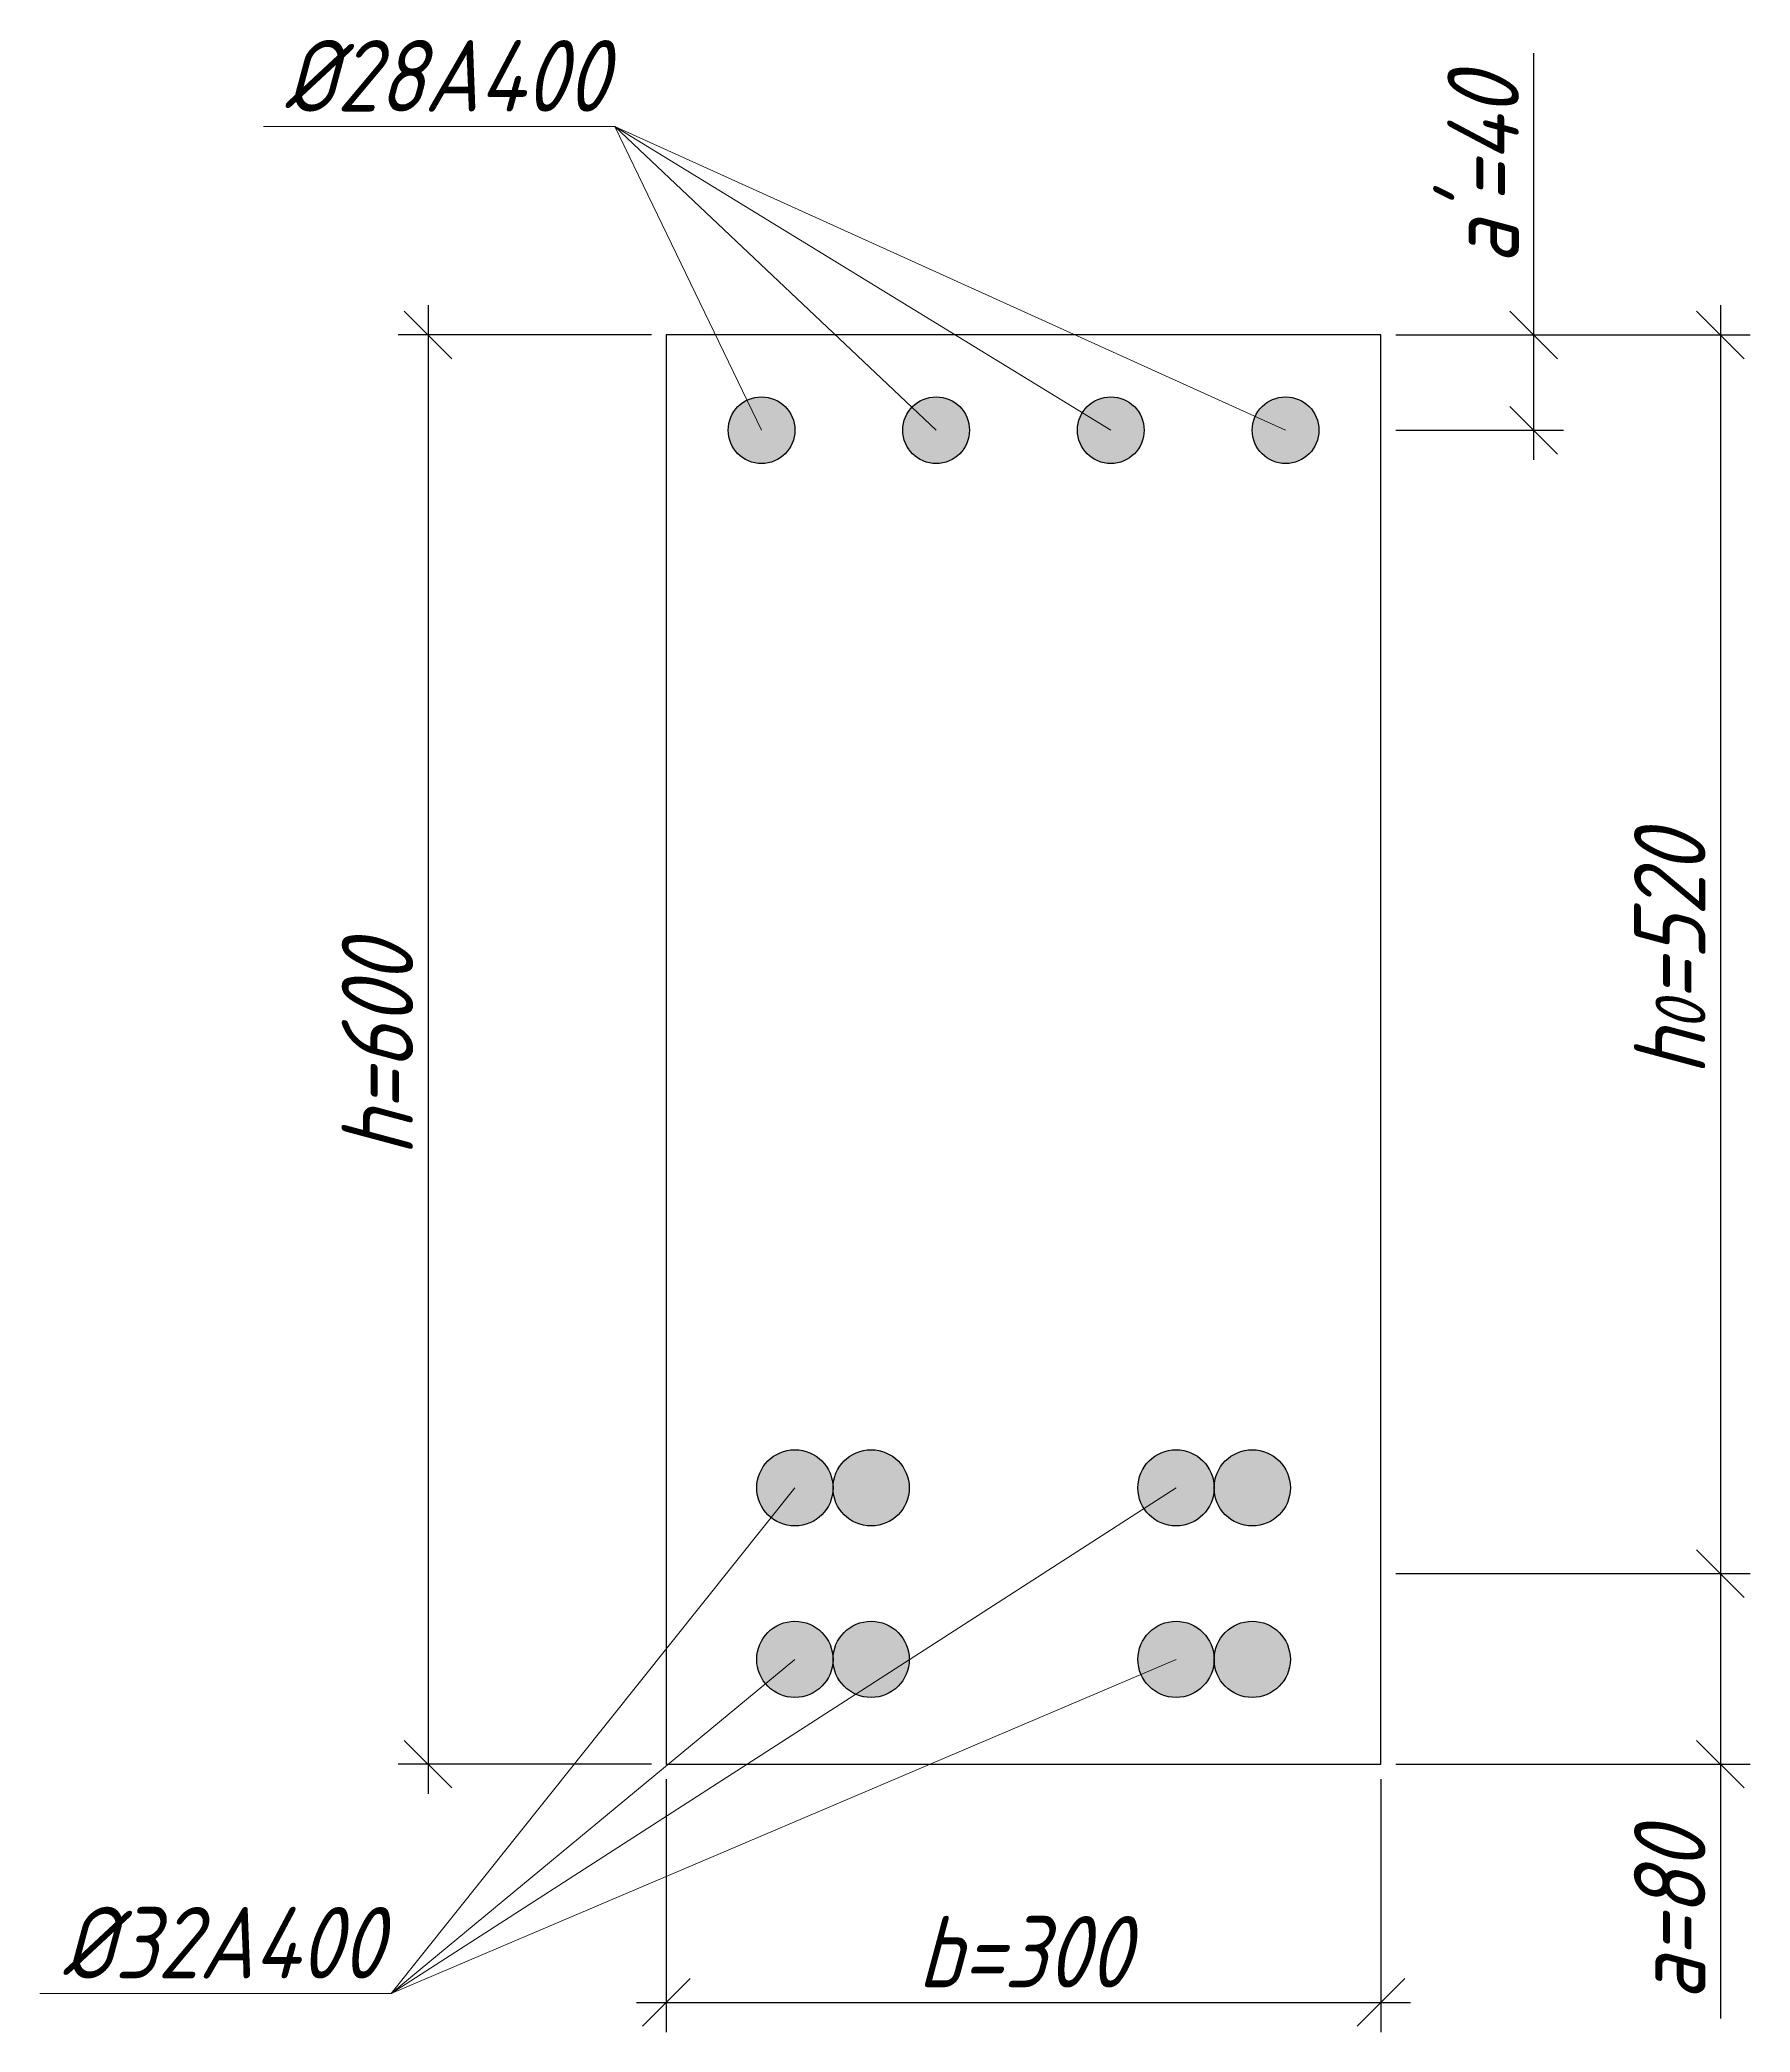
# Model space of a CAD drawing. Header units: millimetres. Extents: x -180 to 58926, y -10791 to 13515.
# Drawn here: x -40 to 678, y -913 to -76 of the extents above; entities that cross this region are included whole.
import ezdxf

# ---------------------------------------------------------------- set-up
doc = ezdxf.new("R2010")
doc.units = ezdxf.units.MM
for name, color, linetype, lineweight in [('basic', 95, 'Continuous', 30), ('size', 45, 'Continuous', 20), ('text', 13, 'Continuous', 20), ('thin', 153, 'Continuous', 18)]:
    doc.layers.add(name, color=color, linetype=linetype, lineweight=lineweight)
doc.styles.add('Structures', font='isocpeur.ttf', dxfattribs={"width": 0.85, "oblique": 15})
doc.dimstyles.new('Structures', dxfattribs={"dimtxt": 3, "dimasz": 2, "dimexe": 1.25, "dimexo": 0.625, "dimtad": 1, "dimtxsty": 'Structures', "dimblk": 'OBLIQUE', "dimcen": 2.5, "dimdle": 1.25, "dimadec": 0, "dimazin": 0, "dimtfac": 1, "dimtmove": 0, "dimatfit": 3, "dimfxl": 1, "dimarcsym": 0})

# ---------------------------------------------------------------- blocks, each defined once
blk = doc.blocks.new('_Oblique')
at = {"color": 0, "linetype": 'ByBlock', "lineweight": -2}
blk.add_line((-0.5, -0.5), (0.5, 0.5), dxfattribs=at)
blk = doc.blocks.new('*D73')
at = {"layer": 'Defpoints', "color": 0, "transparency": 16777216}
for p in [(222.78, -800.12), (522.78, -800.12), (522.78, -900.12)]:
    blk.add_point(p, dxfattribs=at)
at = {"layer": 'size', "color": 0, "lineweight": -2, "transparency": 16777216}
for p, q in [((222.78, -806.37), (222.78, -912.62)), ((522.78, -806.37), (522.78, -912.62)), ((210.28, -900.12), (535.28, -900.12))]:
    blk.add_line(p, q, dxfattribs=at)
at = {"layer": 'size', "color": 0, "lineweight": -2, "transparency": 16777216, "xscale": 20, "yscale": 20, "zscale": 20, "rotation": 180}
blk.add_blockref('_Oblique', (222.78, -900.12), dxfattribs=at)
at = {"layer": 'size', "color": 0, "lineweight": -2, "transparency": 16777216, "xscale": 20, "yscale": 20, "zscale": 20}
blk.add_blockref('_Oblique', (522.78, -900.12), dxfattribs=at)
at = {"layer": 'size', "color": 0, "transparency": 16777216, "insert": (372.78, -878.87), "char_height": 30, "attachment_point": 5, "style": 'Structures'}
blk.add_mtext('b=300', dxfattribs=at)
blk = doc.blocks.new('*D74')
at = {"layer": 'Defpoints', "color": 0, "transparency": 16777216}
for p in [(222.78, -200.12), (122.78, -800.12), (222.78, -800.12)]:
    blk.add_point(p, dxfattribs=at)
at = {"layer": 'size', "color": 0, "lineweight": -2, "transparency": 16777216}
for p, q in [((122.78, -187.62), (122.78, -812.62)), ((216.53, -200.12), (110.28, -200.12)), ((216.53, -800.12), (110.28, -800.12))]:
    blk.add_line(p, q, dxfattribs=at)
at = {"layer": 'size', "color": 0, "lineweight": -2, "transparency": 16777216, "xscale": 20, "yscale": 20, "zscale": 20}
for p, rotation in [((122.78, -200.12), 90), ((122.78, -800.12), 270)]:
    blk.add_blockref('_Oblique', p, dxfattribs=dict(at, rotation=rotation))
at = {"layer": 'size', "color": 0, "transparency": 16777216, "insert": (101.53, -500.12), "char_height": 30, "attachment_point": 5, "rotation": 90, "style": 'Structures'}
blk.add_mtext('h=600', dxfattribs=at)
blk = doc.blocks.new('*D75')
at = {"layer": 'Defpoints', "color": 0, "transparency": 16777216}
for p in [(522.78, -200.12), (522.78, -720.12), (665.3, -720.12)]:
    blk.add_point(p, dxfattribs=at)
at = {"layer": 'size', "color": 0, "lineweight": -2, "transparency": 16777216}
for p, q in [((665.3, -187.62), (665.3, -732.62)), ((529.03, -200.12), (677.8, -200.12)), ((529.03, -720.12), (677.8, -720.12))]:
    blk.add_line(p, q, dxfattribs=at)
at = {"layer": 'size', "color": 0, "lineweight": -2, "transparency": 16777216, "xscale": 20, "yscale": 20, "zscale": 20}
for p, rotation in [((665.3, -200.12), 90), ((665.3, -720.12), 270)]:
    blk.add_blockref('_Oblique', p, dxfattribs=dict(at, rotation=rotation))
at = {"layer": 'size', "color": 0, "transparency": 16777216, "insert": (644.05, -460.12), "char_height": 30, "attachment_point": 5, "rotation": 90, "style": 'Structures'}
blk.add_mtext('h{\\H0.7x;\\S^ 0;}=520', dxfattribs=at)
blk = doc.blocks.new('*D76')
at = {"layer": 'Defpoints', "color": 0, "transparency": 16777216}
for p in [(522.78, -720.12), (522.78, -800.12), (665.3, -800.12)]:
    blk.add_point(p, dxfattribs=at)
at = {"layer": 'size', "color": 0, "lineweight": -2, "transparency": 16777216}
for p, q in [((665.3, -707.62), (665.3, -800.12)), ((529.03, -720.12), (677.8, -720.12)), ((529.03, -800.12), (677.8, -800.12)), ((665.3, -800.12), (665.3, -906.96))]:
    blk.add_line(p, q, dxfattribs=at)
at = {"layer": 'size', "color": 0, "lineweight": -2, "transparency": 16777216, "xscale": 20, "yscale": 20, "zscale": 20}
for p, rotation in [((665.3, -720.12), 90), ((665.3, -800.12), 270)]:
    blk.add_blockref('_Oblique', p, dxfattribs=dict(at, rotation=rotation))
at = {"layer": 'size', "color": 0, "transparency": 16777216, "insert": (644.05, -863.54), "char_height": 30, "attachment_point": 5, "rotation": 90, "style": 'Structures'}
blk.add_mtext('a=80', dxfattribs=at)
blk = doc.blocks.new('*D77')
at = {"layer": 'Defpoints', "color": 0, "transparency": 16777216}
for p in [(522.78, -200.12), (586.95, -200.12), (522.78, -240.12)]:
    blk.add_point(p, dxfattribs=at)
at = {"layer": 'size', "color": 0, "lineweight": -2, "transparency": 16777216}
for p, q in [((586.95, -200.12), (586.95, -81.81)), ((529.03, -200.12), (599.45, -200.12)), ((586.95, -252.62), (586.95, -200.12)), ((529.03, -240.12), (599.45, -240.12))]:
    blk.add_line(p, q, dxfattribs=at)
at = {"layer": 'size', "color": 0, "lineweight": -2, "transparency": 16777216, "xscale": 20, "yscale": 20, "zscale": 20}
for p, rotation in [((586.95, -200.12), 90), ((586.95, -240.12), 270)]:
    blk.add_blockref('_Oblique', p, dxfattribs=dict(at, rotation=rotation))
at = {"layer": 'size', "color": 0, "transparency": 16777216, "insert": (565.7, -130.97), "char_height": 30, "attachment_point": 5, "rotation": 90, "style": 'Structures'}
blk.add_mtext("a'=40", dxfattribs=at)

msp = doc.modelspace()

# ---------------------------------------------------------------- hatches: boundary and pattern name
at = {"layer": 'basic'}
h = msp.add_hatch(color=256, dxfattribs=at)
h.dxf.hatch_style = 1
h.paths.add_polyline_path([(262.781, -226.124, 0.4142136), (248.781, -240.124), (262.781, -240.124)])
h.paths.add_polyline_path([(262.781, -226.124), (262.781, -240.124), (276.781, -240.124, 0.4142136)])
h.paths.add_polyline_path([(276.781, -240.124), (262.781, -240.124), (262.781, -254.124, 0.4142136)])
h.paths.add_polyline_path([(262.781, -240.124), (248.781, -240.124, 0.4142136), (262.781, -254.124)])
h = msp.add_hatch(color=256, dxfattribs=at)
h.dxf.hatch_style = 1
h.paths.add_polyline_path([(336.081, -226.124, 0.4142136), (322.081, -240.124), (336.081, -240.124)])
h.paths.add_polyline_path([(336.081, -226.124), (336.081, -240.124), (350.081, -240.124, 0.4142136)])
h.paths.add_polyline_path([(350.081, -240.124), (336.081, -240.124), (336.081, -254.124, 0.4142136)])
h.paths.add_polyline_path([(336.081, -240.124), (322.081, -240.124, 0.4142136), (336.081, -254.124)])
h = msp.add_hatch(color=256, dxfattribs=at)
h.dxf.hatch_style = 1
h.paths.add_polyline_path([(409.381, -226.124, 0.4142136), (395.381, -240.124), (409.381, -240.124)])
h.paths.add_polyline_path([(409.381, -226.124), (409.381, -240.124), (423.381, -240.124, 0.4142136)])
h.paths.add_polyline_path([(423.381, -240.124), (409.381, -240.124), (409.381, -254.124, 0.4142136)])
h.paths.add_polyline_path([(409.381, -240.124), (395.381, -240.124, 0.4142136), (409.381, -254.124)])
h = msp.add_hatch(color=256, dxfattribs=at)
h.dxf.hatch_style = 1
h.paths.add_polyline_path([(482.781, -226.124, 0.4142136), (468.781, -240.124), (482.781, -240.124)])
h.paths.add_polyline_path([(482.781, -226.124), (482.781, -240.124), (496.781, -240.124, 0.4142136)])
h.paths.add_polyline_path([(496.781, -240.124), (482.781, -240.124), (482.781, -254.124, 0.4142136)])
h.paths.add_polyline_path([(482.781, -240.124), (468.781, -240.124, 0.4142136), (482.781, -254.124)])
h = msp.add_hatch(color=256, dxfattribs=at)
h.dxf.hatch_style = 1
h.paths.add_polyline_path([(260.781, -684.124, 1), (292.781, -684.124, 1)])
h.paths.add_polyline_path([(292.781, -684.124, 1), (324.781, -684.124, 1)])
h.paths.add_polyline_path([(452.781, -684.124, 1), (420.781, -684.124, 1)])
h.paths.add_polyline_path([(452.781, -684.124, 1), (484.781, -684.124, 1)])
h.paths.add_polyline_path([(452.781, -756.124, 1), (420.781, -756.124, 1)])
h.paths.add_polyline_path([(452.781, -756.124, 1), (484.781, -756.124, 1)])
h.paths.add_polyline_path([(260.781, -756.124, 1), (292.781, -756.124, 1)])
h.paths.add_polyline_path([(292.781, -756.124, 1), (324.781, -756.124, 1)])

# ---------------------------------------------------------------- linework, layer by layer
for p, q in [((522.781, -200.124), (222.781, -200.124)), ((222.781, -200.124), (222.781, -800.124)), ((522.781, -800.124), (522.781, -200.124)), ((222.781, -800.124), (522.781, -800.124))]:
    msp.add_line(p, q, dxfattribs=at)
for centre, radius in [((262.781, -240.124), 14), ((336.081, -240.124), 14), ((409.381, -240.124), 14), ((482.781, -240.124), 14), ((276.781, -684.124), 16), ((308.781, -684.124), 16), ((436.781, -684.124), 16), ((468.781, -684.124), 16), ((276.781, -756.124), 16), ((308.781, -756.124), 16), ((436.781, -756.124), 16), ((468.781, -756.124), 16)]:
    msp.add_circle(centre, radius, dxfattribs=at)
at = {"layer": 'thin'}
for p, q in [((201.135, -112.641), (53.699, -112.641)), ((482.781, -240.124), (201.135, -112.641)), ((201.135, -112.641), (409.381, -240.124)), ((201.135, -112.641), (336.081, -240.124)), ((201.135, -112.641), (262.781, -240.124)), ((107.249, -896.374), (276.781, -684.124)), ((107.249, -896.374), (436.781, -684.124)), ((107.249, -896.374), (276.781, -756.124)), ((107.249, -896.374), (436.781, -756.124)), ((107.249, -896.374), (-40.186, -896.374))]:
    msp.add_line(p, q, dxfattribs=at)

# ---------------------------------------------------------------- texts
at = {"layer": 'text', "char_height": 30, "width": 137.52879, "attachment_point": 5, "style": 'Structures'}
for s, insert in [('%%C28A400', (130.203, -91.379)), ('%%C32A400', (36.317, -875.111))]:
    msp.add_mtext(s, dxfattribs=dict(at, insert=insert))

# ---------------------------------------------------------------- dimensions: what is measured, and where the dimension line sits
at = {"layer": 'size'}
for base, p1, p2, text, picture, middle in [((586.953, -200.124), (522.781, -240.124), (522.781, -200.124), "a'=<>", '*D77', (565.703, -130.967)), ((122.781, -800.124), (222.781, -200.124), (222.781, -800.124), 'h=<>', '*D74', (101.531, -500.124)), ((665.3, -720.124), (522.781, -200.124), (522.781, -720.124), 'h{\\H0.7x;\\S^ 0;}=<>', '*D75', (644.05, -460.124)), ((665.3, -800.124), (522.781, -720.124), (522.781, -800.124), 'a=<>', '*D76', (644.05, -863.543))]:
    dim = msp.add_linear_dim(base=base, p1=p1, p2=p2, angle=90, text=text, dimstyle='Structures', dxfattribs=at)
    dim.commit()
    dim.dimension.update_dxf_attribs({"geometry": picture, "text_midpoint": middle})
dim = msp.add_linear_dim(base=(522.781, -900.124), p1=(222.781, -800.124), p2=(522.781, -800.124), text='b=<>', dimstyle='Structures', dxfattribs=at)
dim.commit()
dim.dimension.update_dxf_attribs({"geometry": '*D73', "text_midpoint": (372.781, -878.874)})

doc.saveas('drawing.dxf')
